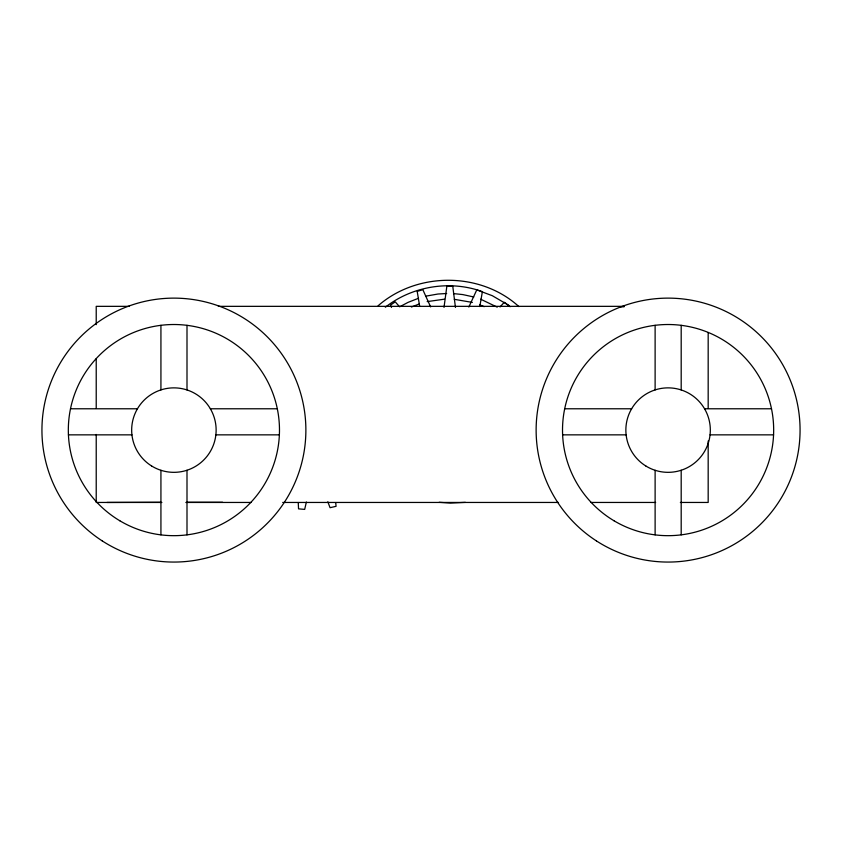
<?xml version="1.0" encoding="UTF-8"?>
<svg xmlns="http://www.w3.org/2000/svg" width="842" height="842" viewBox="0 0 842 842"><rect width="100%" height="100%" fill="white"/><g stroke="black" fill="none" stroke-linecap="round" stroke-linejoin="round"><path stroke-width="1.26" d="M444.008 307.404L446.87 286.154L452.754 286.175L455.459 307.446M479.793 306.551L482.392 291.648C450.186 279.891 412.275 286.08 385.341 307.235M306.372 502.021L304.678 509.399L298.542 508.852L298.247 502.548M468.836 307.056L476.772 289.89L492.307 295.71L506.631 304.067M500.032 306.962L504.253 302.278L509.105 305.614M378.069 305.804C416.969 271.692 480.529 271.608 518.904 306.604M399.729 306.762L408.054 302.373L418.527 298.268M411.412 307.035L419.274 303.962M425.715 296.173L437.987 294.016L446.67 293.521M427.147 301.615L444.523 299.163M465.405 502.369L450.375 503.074L439.145 502.316M129.3 306.341L96.22 306.341L96.22 324.644M218.352 306.341L624.133 306.341M620.122 306.804L624.059 306.804M70.496 408.78L137.446 408.78M210.363 408.78L277.313 408.78M564.687 408.78L631.637 408.78M704.554 408.78L771.504 408.78M68.434 434.851L131.941 434.851M215.868 434.851L279.376 434.851M562.624 434.851L626.132 434.851M710.059 434.851L773.566 434.851M160.833 502.264L106.945 502.453M187.113 502.264L222.593 502.264M161.885 502.453L96.22 502.453L96.22 434.461M185.861 502.453L251.179 502.453M282.702 502.453L558.478 502.453M590.926 502.453L655.655 502.453M680.357 502.453L708.175 502.453L708.175 440.998M453.501 293.605L462.732 294.574L473.793 296.984M454.259 299.299L472.373 302.425M480.645 299.184L497.233 307.162M479.708 304.846L484.171 306.667M507.515 304.73L510.157 306.709M399.434 306.583L395.256 301.857L390.383 305.162L391.509 307.414M430.63 306.909L422.831 289.68L417.19 291.395L419.684 306.32M327.833 501.79L330.053 507.694L336.063 506.326L335.726 502.548M708.175 332.485L708.175 408.317M681.189 325.328L681.189 389.941M681.189 470.246L681.189 534.859M655.118 325.317L655.118 389.909M655.118 470.278L655.118 534.87M186.998 325.328L186.998 389.941M186.998 470.246L186.998 534.859M160.927 325.317L160.927 389.909M160.927 470.278L160.927 534.87M96.22 358.639L96.22 408.317M596.431 540.911A131.973 131.973 0 0 0 799.9 436.745A131.973 131.973 0 0 0 607.956 312.624A131.973 131.973 0 0 0 596.431 540.911M614.029 520.777A105.576 105.576 0 0 0 773.661 431.578A105.576 105.576 0 0 0 616.597 337.926A105.576 105.576 0 0 0 614.029 520.777M645.761 465.942A42.226 42.226 0 0 0 710.301 431.514A42.226 42.226 0 0 0 648.224 392.835A42.226 42.226 0 0 0 645.761 465.942M102.24 540.911A131.973 131.973 0 0 0 305.709 436.745A131.973 131.973 0 0 0 113.765 312.624A131.973 131.973 0 0 0 102.24 540.911M119.838 520.777A105.576 105.576 0 0 0 279.47 431.578A105.576 105.576 0 0 0 122.406 337.926A105.576 105.576 0 0 0 119.838 520.777M151.571 465.942A42.226 42.226 0 0 0 216.11 431.514A42.226 42.226 0 0 0 154.033 392.835A42.226 42.226 0 0 0 151.571 465.942"/></g></svg>
